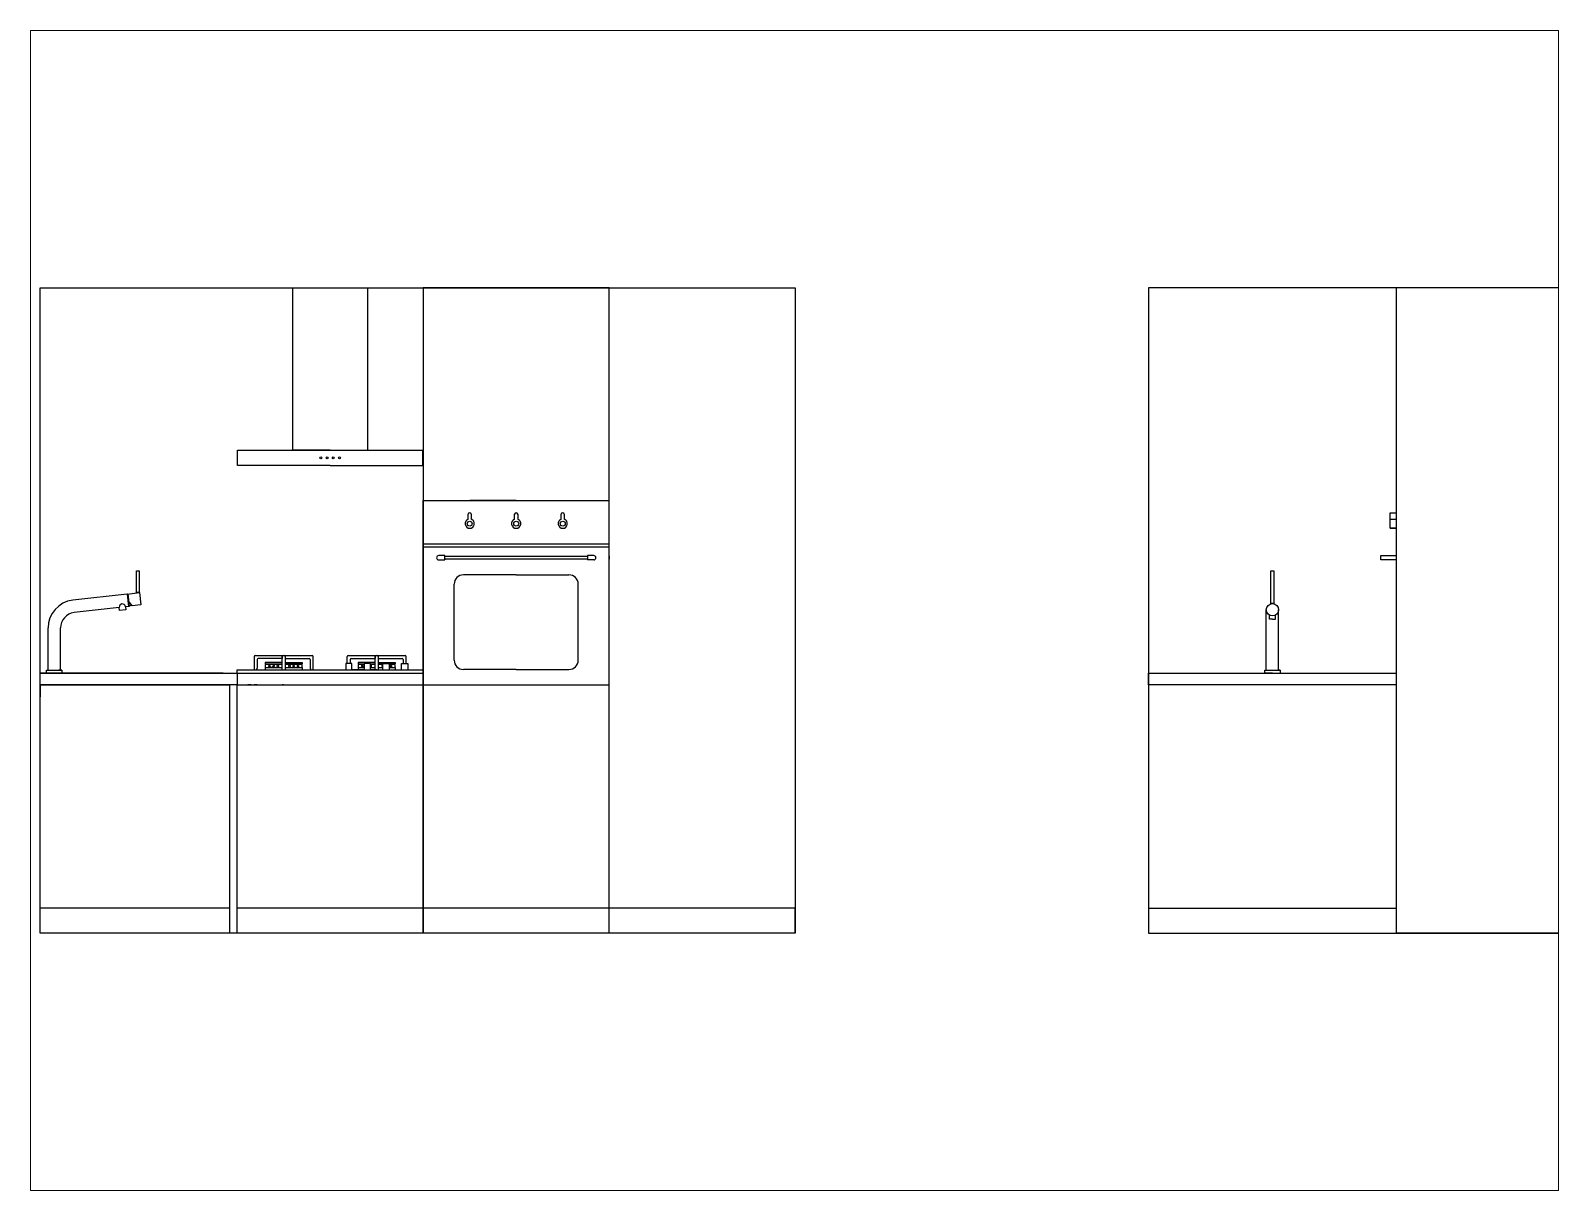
# Paper-space layout 'Layout2' of a CAD drawing. Header units: millimetres. Extents: x 26 to 231, y 20 to 176.
# The model-space entities are those that its viewports show. They can reach past a viewport. Long polylines and large blocks are cut down to what shows.
import ezdxf

# ---------------------------------------------------------------- set-up
doc = ezdxf.new("R2010")
doc.units = ezdxf.units.MM

msp = doc.modelspace()

# ---------------------------------------------------------------- linework, layer by layer
for p, q in [((8372.07, 4393.01), (8615.57, 4393.01)), ((8372.07, 4185.01), (8372.07, 4393.01)), ((8453.57, 4340.71), (8453.57, 4393.01)), ((8453.57, 4393.01), (8477.57, 4393.01)), ((8477.57, 4393.01), (8477.57, 4340.71)), ((8555.57, 4393.01), (8495.57, 4393.01)), ((8495.57, 4393.01), (8495.57, 4185.01)), ((8555.57, 4185.01), (8555.57, 4393.01)), ((8615.57, 4393.01), (8615.57, 4185.01)), ((8729.46, 4393.01), (8729.46, 4185.01)), ((8871.26, 4393.01), (8729.46, 4393.01)), ((8809.46, 4185.01), (8809.46, 4393.01)), ((8435.67, 4335.71), (8435.67, 4340.71)), ((8435.67, 4340.71), (8495.47, 4340.71)), ((8465.57, 4340.71), (8453.57, 4340.71)), ((8495.47, 4335.71), (8495.47, 4340.71)), ((8465.57, 4335.71), (8435.67, 4335.71)), ((8465.57, 4335.71), (8495.47, 4335.71)), ((8555.57, 4275.01), (8555.57, 4334.51)), ((8495.57, 4265.01), (8495.57, 4324.51)), ((8495.57, 4324.51), (8555.57, 4324.51)), ((8495.57, 4324.51), (8495.57, 4309.51)), ((8525.57, 4324.51), (8510.57, 4324.51)), ((8510.07, 4318.43), (8510.07, 4320.01)), ((8511.07, 4320.01), (8511.07, 4318.43)), ((8525.07, 4318.43), (8525.07, 4320.01)), ((8526.07, 4320.01), (8526.07, 4318.43)), ((8540.07, 4318.43), (8540.07, 4320.01)), ((8541.07, 4320.01), (8541.07, 4318.43)), ((8807.46, 4320.51), (8809.46, 4320.51)), ((8807.46, 4315.51), (8807.46, 4320.51)), ((8807.46, 4318.43), (8809.46, 4318.43)), ((8807.46, 4315.51), (8809.46, 4315.51)), ((8809.46, 4315.51), (8807.46, 4315.51)), ((8495.57, 4309.51), (8495.57, 4310.51)), ((8495.57, 4310.51), (8555.57, 4310.51)), ((8495.57, 4309.51), (8555.57, 4309.51)), ((8495.57, 4309.51), (8495.57, 4306.51)), ((8502.57, 4306.71), (8500.57, 4306.71)), ((8502.57, 4305.51), (8502.57, 4306.71)), ((8525.57, 4310.51), (8540.57, 4310.51)), ((8548.57, 4306.71), (8548.57, 4305.31)), ((8550.57, 4306.71), (8548.57, 4306.71)), ((8804.46, 4305.31), (8804.46, 4306.71)), ((8804.46, 4306.71), (8809.46, 4306.71)), ((8403.13, 4294.87), (8403.13, 4301.81)), ((8403.13, 4301.81), (8403.93, 4301.81)), ((8403.93, 4301.81), (8403.93, 4294.96)), ((8500.57, 4305.31), (8502.57, 4305.31)), ((8502.57, 4306.51), (8525.57, 4306.51)), ((8548.57, 4305.51), (8502.57, 4305.51)), ((8502.57, 4305.51), (8502.57, 4305.31)), ((8525.57, 4306.51), (8548.57, 4306.51)), ((8548.57, 4305.51), (8548.57, 4305.31)), ((8550.57, 4305.31), (8548.57, 4305.31)), ((8555.57, 4306.51), (8555.57, 4305.51)), ((8768.96, 4291.25), (8768.96, 4301.81)), ((8768.96, 4301.81), (8769.96, 4301.81)), ((8769.96, 4301.81), (8769.96, 4291.25)), ((8809.46, 4305.31), (8804.46, 4305.31)), ((8505.57, 4273.01), (8505.57, 4297.51)), ((8525.57, 4300.51), (8508.57, 4300.51)), ((8525.57, 4300.51), (8542.57, 4300.51)), ((8545.57, 4273.01), (8545.57, 4297.51)), ((8400.07, 4294.32), (8382.55, 4292.31)), ((8400.07, 4294.32), (8404.05, 4294.77)), ((8400.07, 4294.32), (8400.27, 4294.34)), ((8400.07, 4294.32), (8400.53, 4290.34)), ((8400.27, 4294.34), (8400.73, 4290.37)), ((8401.72, 4290.48), (8400.53, 4292.08)), ((8404.02, 4294.97), (8403.03, 4294.86)), ((8403.03, 4294.86), (8403.13, 4294.87)), ((8403.03, 4294.86), (8403.05, 4294.66)), ((8404.05, 4294.77), (8404.02, 4294.97)), ((8404.05, 4294.77), (8404.5, 4290.8)), ((8397.55, 4290), (8383, 4288.33)), ((8397.66, 4289.01), (8397.55, 4290)), ((8399.65, 4289.24), (8397.66, 4289.01)), ((8400.53, 4290.34), (8399.54, 4290.23)), ((8400.53, 4290.34), (8399.54, 4290.23)), ((8399.54, 4290.23), (8399.65, 4289.24)), ((8400.73, 4290.37), (8400.53, 4290.34)), ((8400.73, 4290.37), (8401.42, 4290.88)), ((8404.5, 4290.8), (8401.72, 4290.48)), ((8767.46, 4269.81), (8767.46, 4289.25)), ((8768.46, 4286.25), (8768.46, 4287.52)), ((8769.46, 4291.25), (8768.96, 4291.25)), ((8768.96, 4291.25), (8768.98, 4291.19)), ((8769.96, 4291.25), (8769.46, 4291.25)), ((8769.96, 4291.25), (8769.95, 4291.19)), ((8770.46, 4286.25), (8770.46, 4287.52)), ((8771.46, 4269.81), (8771.46, 4289.25)), ((8374.57, 4269.81), (8374.57, 4283.37)), ((8378.57, 4269.81), (8378.57, 4283.37)), ((8769.46, 4286.25), (8768.46, 4286.25)), ((8769.46, 4286.25), (8770.46, 4286.25)), ((8441.07, 4274.21), (8441.07, 4269.91)), ((8441.37, 4274.51), (8459.77, 4274.51)), ((8442.07, 4273.21), (8442.07, 4270.41)), ((8450.07, 4273.51), (8442.37, 4273.51)), ((8450.07, 4272.21), (8444.57, 4272.21)), ((8444.57, 4272.21), (8444.57, 4271.81)), ((8444.57, 4272.21), (8444.57, 4271.81)), ((8450.07, 4274.51), (8451.07, 4274.51)), ((8450.07, 4269.91), (8450.07, 4274.21)), ((8450.07, 4274.21), (8450.07, 4273.51)), ((8451.07, 4274.21), (8451.07, 4269.91)), ((8451.07, 4274.21), (8451.07, 4273.51)), ((8451.07, 4273.51), (8458.77, 4273.51)), ((8451.07, 4272.21), (8456.57, 4272.21)), ((8456.57, 4272.21), (8456.57, 4271.81)), ((8459.07, 4273.21), (8459.07, 4270.41)), ((8460.07, 4269.91), (8460.07, 4274.21)), ((8471.07, 4271.91), (8471.07, 4274.21)), ((8471.37, 4274.51), (8489.77, 4274.51)), ((8472.07, 4273.21), (8472.07, 4271.91)), ((8472.37, 4273.51), (8480.07, 4273.51)), ((8480.07, 4272.21), (8474.57, 4272.21)), ((8474.57, 4272.21), (8474.57, 4271.81)), ((8474.57, 4272.21), (8474.57, 4271.81)), ((8480.07, 4269.91), (8480.07, 4274.21)), ((8480.07, 4274.21), (8480.07, 4273.51)), ((8481.07, 4274.21), (8481.07, 4269.91)), ((8481.07, 4274.21), (8481.07, 4273.51)), ((8481.07, 4273.51), (8488.77, 4273.51)), ((8481.07, 4272.21), (8486.57, 4272.21)), ((8486.57, 4272.21), (8486.57, 4271.81)), ((8489.07, 4273.21), (8489.07, 4271.91)), ((8490.07, 4271.91), (8490.07, 4274.21)), ((8495.57, 4185.01), (8495.57, 4275.01)), ((8372.07, 4265.01), (8372.07, 4268.81)), ((8372.07, 4268.81), (8495.57, 4268.81)), ((8372.07, 4268.81), (8435.57, 4268.81)), ((8428.07, 4268.81), (8372.07, 4268.81)), ((8372.07, 4268.81), (8376.57, 4268.81)), ((8374.07, 4268.81), (8374.07, 4269.81)), ((8374.07, 4269.81), (8379.07, 4269.81)), ((8374.07, 4269.81), (8375.07, 4269.81)), ((8374.07, 4269.81), (8374.57, 4269.81)), ((8376.57, 4268.81), (8374.07, 4268.81)), ((8379.07, 4269.81), (8378.07, 4269.81)), ((8379.07, 4269.81), (8378.57, 4269.81)), ((8379.07, 4269.81), (8379.07, 4268.81)), ((8379.07, 4268.81), (8400.07, 4268.81)), ((8431.07, 4268.81), (8381.07, 4268.81)), ((8435.57, 4268.81), (8435.57, 4269.91)), ((8435.57, 4269.91), (8495.57, 4269.91)), ((8435.57, 4268.81), (8435.57, 4265.01)), ((8444.57, 4271.81), (8450.07, 4271.81)), ((8444.57, 4271.81), (8444.77, 4271.81)), ((8444.77, 4271.61), (8444.57, 4271.61)), ((8444.57, 4271.61), (8444.57, 4270.61)), ((8444.57, 4271.61), (8444.57, 4269.91)), ((8444.57, 4270.61), (8450.07, 4270.61)), ((8444.77, 4271.81), (8444.77, 4271.61)), ((8450.07, 4271.61), (8444.77, 4271.61)), ((8447.32, 4270.61), (8445.95, 4270.61)), ((8447.32, 4270.61), (8448.7, 4270.61)), ((8451.07, 4271.81), (8456.57, 4271.81)), ((8456.37, 4271.61), (8451.07, 4271.61)), ((8451.07, 4270.61), (8456.57, 4270.61)), ((8451.07, 4270.61), (8452.45, 4270.61)), ((8456.57, 4271.81), (8456.37, 4271.81)), ((8456.37, 4271.81), (8456.37, 4271.61)), ((8456.57, 4271.61), (8456.37, 4271.61)), ((8456.57, 4270.61), (8456.57, 4271.61)), ((8456.57, 4270.61), (8456.57, 4269.91)), ((8472.57, 4271.91), (8470.57, 4271.91)), ((8470.57, 4271.91), (8470.57, 4269.91)), ((8472.57, 4269.91), (8472.57, 4271.91)), ((8476.57, 4269.91), (8472.57, 4269.91)), ((8474.57, 4271.81), (8476.57, 4271.81)), ((8474.57, 4271.81), (8474.77, 4271.81)), ((8474.57, 4271.61), (8474.57, 4269.91)), ((8474.77, 4271.61), (8474.57, 4271.61)), ((8474.57, 4271.61), (8474.57, 4270.61)), ((8474.57, 4270.61), (8476.57, 4270.61)), ((8474.77, 4271.81), (8474.77, 4271.61)), ((8476.57, 4271.61), (8474.77, 4271.61)), ((8476.57, 4270.61), (8475.95, 4270.61)), ((8478.57, 4271.91), (8476.57, 4271.91)), ((8476.57, 4271.91), (8476.57, 4269.91)), ((8478.57, 4269.91), (8478.57, 4271.91)), ((8478.57, 4271.81), (8480.07, 4271.81)), ((8480.07, 4271.61), (8478.57, 4271.61)), ((8478.57, 4270.61), (8478.7, 4270.61)), ((8478.57, 4270.61), (8480.07, 4270.61)), ((8480.57, 4269.91), (8478.57, 4269.91)), ((8481.07, 4271.81), (8482.57, 4271.81)), ((8482.57, 4271.61), (8481.07, 4271.61)), ((8481.07, 4270.61), (8482.57, 4270.61)), ((8481.07, 4270.61), (8482.45, 4270.61)), ((8482.57, 4269.91), (8482.57, 4271.91)), ((8482.57, 4271.91), (8484.57, 4271.91)), ((8484.57, 4271.91), (8484.57, 4269.91)), ((8484.57, 4271.81), (8486.57, 4271.81)), ((8486.37, 4271.61), (8484.57, 4271.61)), ((8484.57, 4270.61), (8486.57, 4270.61)), ((8486.57, 4271.81), (8486.37, 4271.81)), ((8486.37, 4271.81), (8486.37, 4271.61)), ((8486.57, 4271.61), (8486.37, 4271.61)), ((8486.57, 4270.61), (8486.57, 4271.61)), ((8486.57, 4270.61), (8486.57, 4269.91)), ((8488.57, 4269.91), (8488.57, 4271.91)), ((8488.57, 4271.91), (8490.57, 4271.91)), ((8490.57, 4271.91), (8490.57, 4269.91)), ((8525.57, 4270.01), (8508.57, 4270.01)), ((8525.57, 4270.01), (8542.57, 4270.01)), ((8729.46, 4265.01), (8729.46, 4268.81)), ((8729.46, 4268.81), (8809.46, 4268.81)), ((8729.46, 4268.81), (8769.46, 4268.81)), ((8766.96, 4268.81), (8766.96, 4269.81)), ((8766.96, 4269.81), (8771.96, 4269.81)), ((8766.96, 4269.81), (8767.46, 4269.81)), ((8769.46, 4268.81), (8766.96, 4268.81)), ((8771.96, 4269.81), (8771.46, 4269.81)), ((8771.96, 4269.81), (8771.96, 4268.81)), ((8372.07, 4265.01), (8372.07, 4261.21)), ((8435.57, 4265.01), (8372.07, 4265.01)), ((8372.07, 4265.01), (8433.07, 4265.01)), ((8433.07, 4265.01), (8428.07, 4265.01)), ((8433.07, 4265.01), (8431.07, 4265.01)), ((8433.07, 4265.01), (8433.07, 4185.01)), ((8435.57, 4185.01), (8435.57, 4265.01)), ((8435.57, 4265.01), (8495.57, 4265.01)), ((8440.07, 4265.01), (8439.07, 4265.01)), ((8442.07, 4265.01), (8441.07, 4265.01)), ((8442.07, 4265.01), (8442.07, 4265.01)), ((8450.57, 4265.01), (8450.07, 4265.01)), ((8459.07, 4265.01), (8460.07, 4265.01)), ((8461.07, 4265.01), (8462.07, 4265.01)), ((8495.57, 4265.01), (8555.57, 4265.01)), ((8809.46, 4265.01), (8729.46, 4265.01)), ((8433.07, 4193.01), (8372.07, 4193.01)), ((8615.57, 4193.01), (8435.57, 4193.01)), ((8615.57, 4185.01), (8615.57, 4193.01)), ((8729.46, 4193.01), (8809.46, 4193.01)), ((8615.57, 4185.01), (8372.07, 4185.01)), ((8495.57, 4185.01), (8435.57, 4185.01)), ((8615.57, 4185.01), (8555.57, 4185.01)), ((8729.46, 4185.01), (8871.26, 4185.01)), ((8871.26, 4185.01), (8809.46, 4185.01))]:
    msp.add_line(p, q)
for centre, radius in [((8462.57, 4338.21), 0.3), ((8464.57, 4338.21), 0.3), ((8466.57, 4338.21), 0.3), ((8468.57, 4338.21), 0.3), ((8510.57, 4317.01), 0.8), ((8525.57, 4317.01), 0.8), ((8540.57, 4317.01), 0.8), ((8769.46, 4289.25), 2), ((8445.95, 4271.11), 0.25), ((8447.32, 4271.11), 0.25), ((8448.7, 4271.11), 0.25), ((8452.45, 4271.11), 0.25), ((8453.82, 4271.11), 0.25), ((8455.2, 4271.11), 0.25), ((8475.95, 4271.11), 0.25), ((8485.2, 4271.11), 0.25)]:
    msp.add_circle(centre, radius)
for centre, radius, start, end in [((8510.57, 4317.01), 1.5, 109.4712, 70.5288), ((8510.57, 4320.01), 0.5, 0, 180), ((8525.57, 4317.01), 1.5, 109.4712, 70.5288), ((8525.57, 4320.01), 0.5, 0, 180), ((8540.57, 4317.01), 1.5, 109.4712, 70.5288), ((8540.57, 4320.01), 0.5, 0, 180), ((8500.57, 4306.01), 0.7, 90, 270), ((8550.57, 4306.01), 0.7, 270, 90), ((8508.57, 4297.51), 3, 90, 180), ((8542.57, 4297.51), 3, 0, 90), ((8383.57, 4283.37), 9, 96.5444, 180), ((8383.57, 4283.37), 5, 96.5444, 180), ((8398.54, 4290.12), 1, 6.5444, 186.5444), ((8441.37, 4274.21), 0.3, 90, 180), ((8442.37, 4273.21), 0.3, 90, 180), ((8450.37, 4274.21), 0.3, 90, 180), ((8450.77, 4274.21), 0.3, 0, 90), ((8458.77, 4273.21), 0.3, 0, 90), ((8459.77, 4274.21), 0.3, 0, 90), ((8471.37, 4274.21), 0.3, 90, 180), ((8472.37, 4273.21), 0.3, 90, 180), ((8480.37, 4274.21), 0.3, 90, 180), ((8480.77, 4274.21), 0.3, 0, 90), ((8488.77, 4273.21), 0.3, 0, 90), ((8489.77, 4274.21), 0.3, 0, 90), ((8508.57, 4273.01), 3, 180, 270), ((8542.57, 4273.01), 3, 270, 0), ((8441.57, 4270.41), 0.5, 270, 0), ((8459.57, 4270.41), 0.5, 180, 270), ((8478.7, 4271.11), 0.25, 240, 120), ((8482.45, 4271.11), 0.25, 60, 300)]:
    msp.add_arc(centre, radius, start, end)

psp = doc.layouts.new('Layout2')

# ---------------------------------------------------------------- viewports
at = {"layer": '0'}
psp.add_viewport(center=(128.5, 97.5), size=(205.6, 156), view_center_point=(8615.32, 4289.01), view_height=373.8769, dxfattribs=at)

doc.saveas('drawing.dxf')
